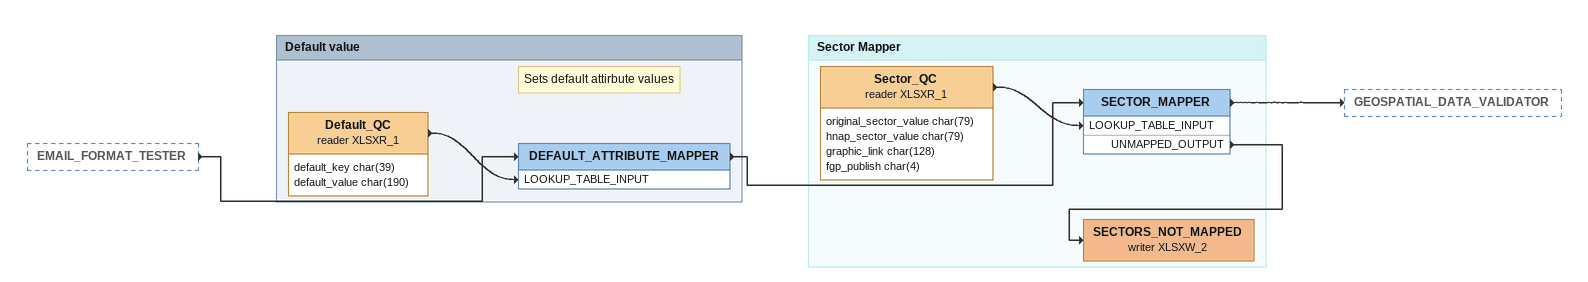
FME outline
EMAIL_FORMAT_TESTER [outside]
    -> DEFAULT_ATTRIBUTE_MAPPER

Bookmark: Default value
Default_QC (reader XLSXR_1)
    attributes: default_key char(39), default_value char(190)
    -> DEFAULT_ATTRIBUTE_MAPPER [LOOKUP_TABLE_INPUT]
Note: Sets default attirbute values
DEFAULT_ATTRIBUTE_MAPPER
    -> SECTOR_MAPPER

Bookmark: Sector Mapper
Sector_QC (reader XLSXR_1)
    attributes: original_sector_value char(79), hnap_sector_value char(79), graphic_link char(128), fgp_publish char(4)
    -> SECTOR_MAPPER [LOOKUP_TABLE_INPUT]
SECTOR_MAPPER
    -> GEOSPATIAL_DATA_VALIDATOR
    UNMAPPED_OUTPUT -> SECTORS_NOT_MAPPED (writer XLSXW_2)
SECTORS_NOT_MAPPED (writer XLSXW_2)
